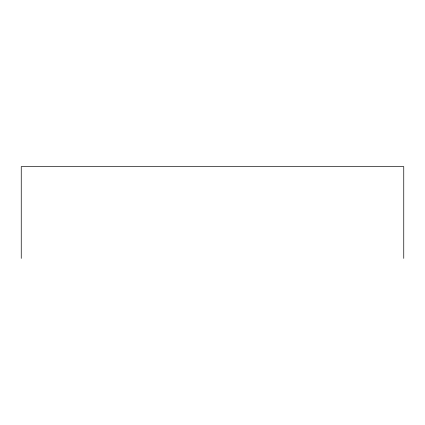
<?xml version="1.0" encoding="UTF-8"?>
<svg xmlns="http://www.w3.org/2000/svg" width="425" height="425" viewBox="0 0 425 425"><rect width="100%" height="100%" fill="white"/><g stroke="black" fill="none" stroke-linecap="round" stroke-linejoin="round"><path stroke-width="0.64" d="M403.75 258.389L403.75 166.611L21.25 166.611L21.25 258.389"/></g></svg>
